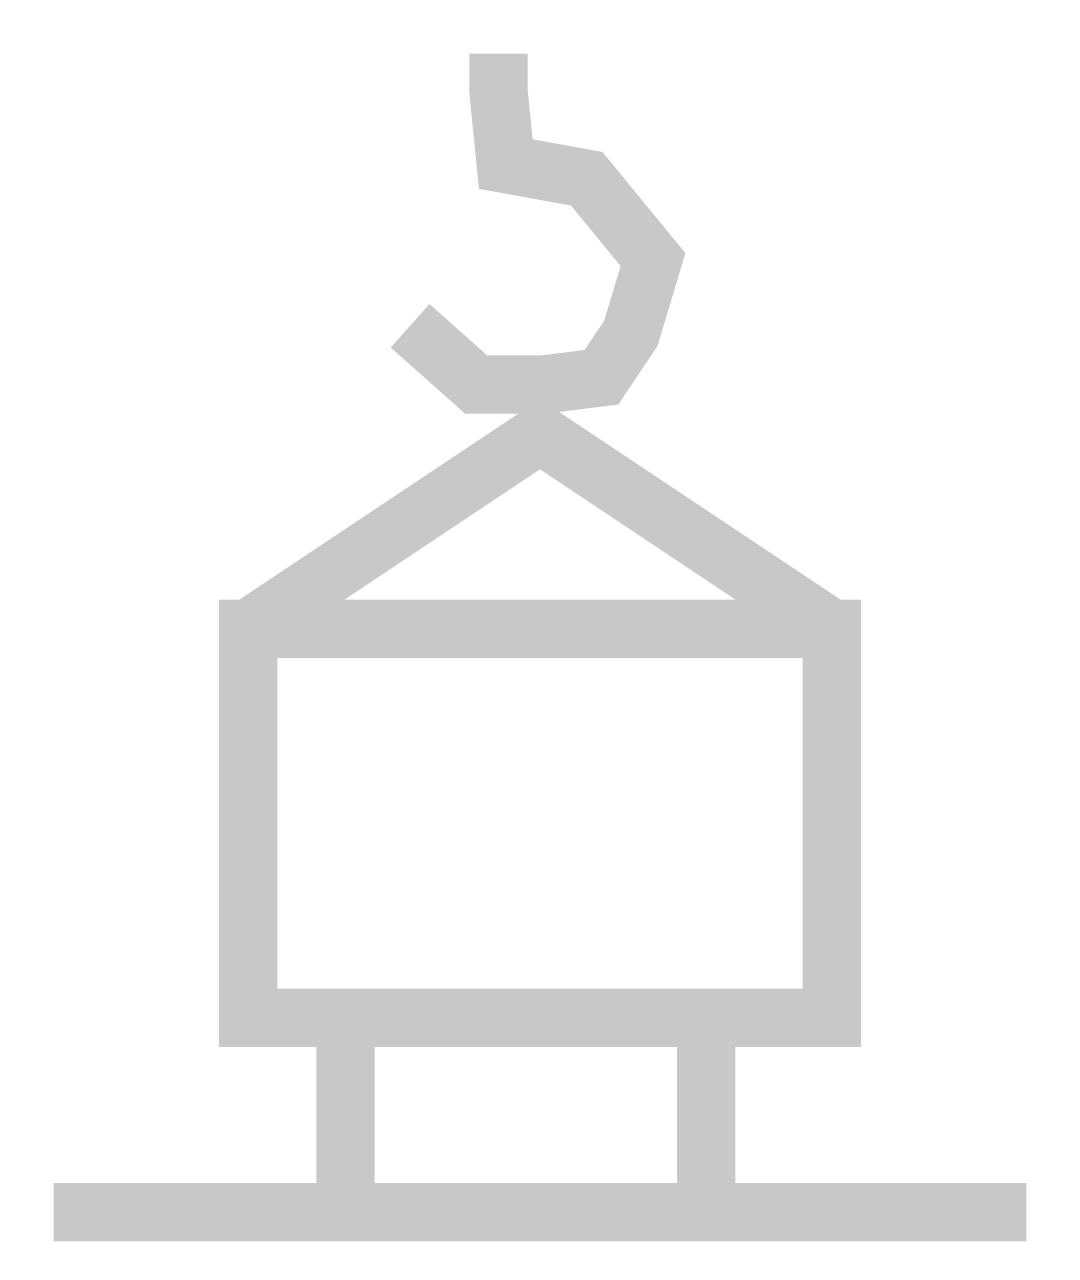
# Model space of a CAD drawing. Extents: x -0.15 to 5.15, y -0.08 to 6.25.
import ezdxf

# ---------------------------------------------------------------- set-up
doc = ezdxf.new("R2010")
doc.units = 0
doc.header["$MEASUREMENT"] = 0
doc.layers.get('0').update_dxf_attribs({"linetype": 'CONTINUOUS'})

msp = doc.modelspace()

# ---------------------------------------------------------------- linework, layer by layer
at = {"const_width": 0.3}
for points in [[(1.8268, 4.7043), (2.1675, 4.4019), (2.5082, 4.4019), (2.8111, 4.4397), (2.9625, 4.6665), (3.0761, 5.0444), (2.7354, 5.4602), (2.319, 5.5358), (2.2811, 5.9138), (2.2811, 6.1028)], [(0.995, 3.1466), (2.495, 4.1466), (3.995, 3.1466)], [(1.495, 1.1466), (1.495, 0.1466)], [(3.3492, 1.0749), (3.3492, 0.0749)], [(-0.005, 0.1466), (4.995, 0.1466)]]:
    msp.add_lwpolyline(points, dxfattribs=at)
msp.add_lwpolyline([(0.995, 1.1466), (3.995, 1.1466), (3.995, 3.1466), (0.995, 3.1466)], close=True, dxfattribs=at)

doc.saveas('drawing.dxf')
